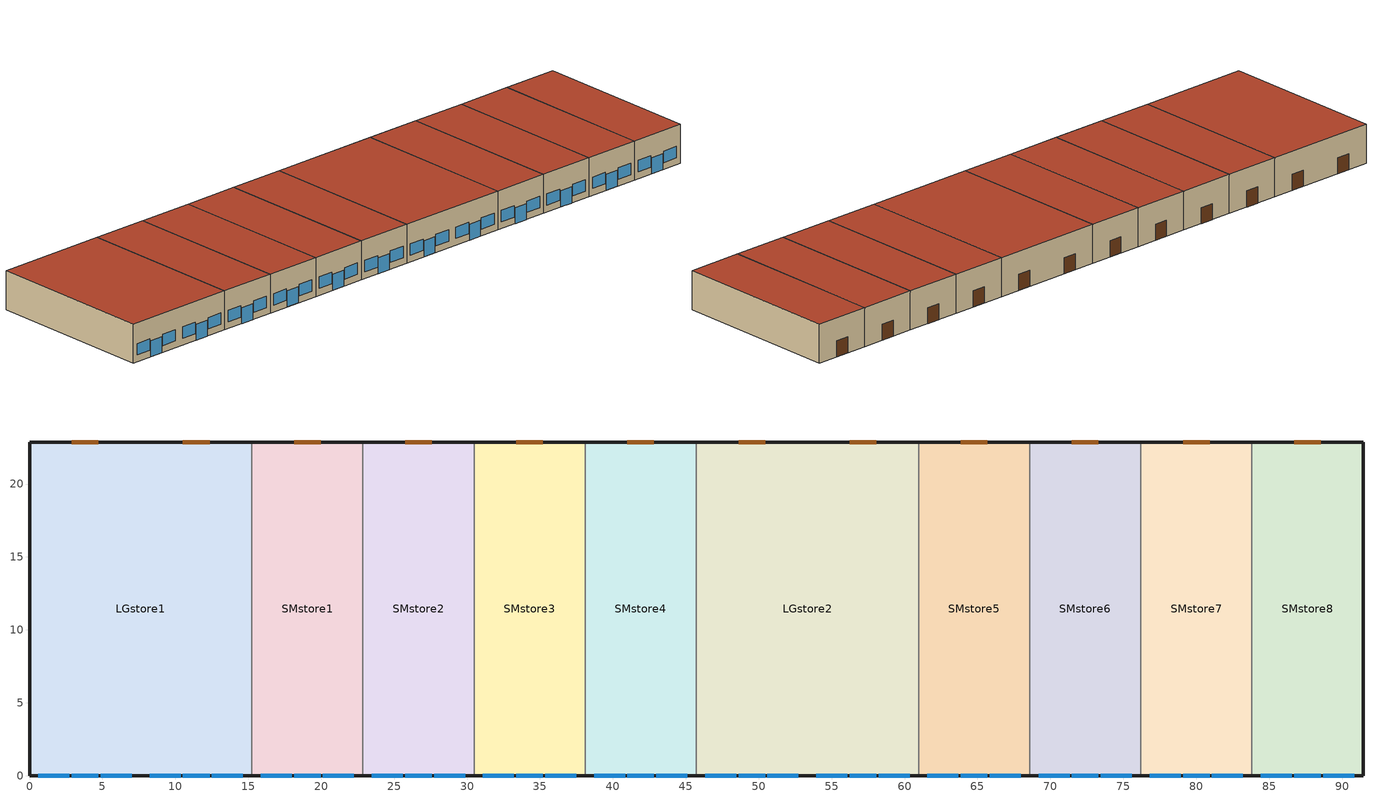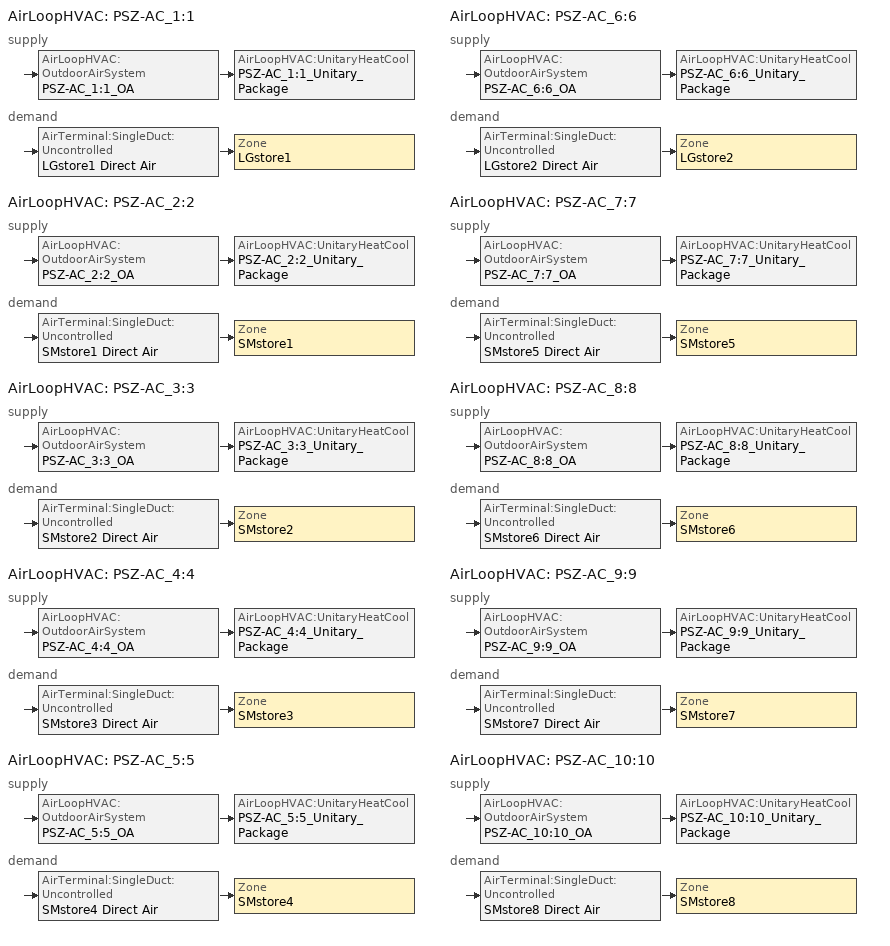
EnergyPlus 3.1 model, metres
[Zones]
LGstore1
 floor ground (ext-slab): 0,22.86 15.24,22.86 15.24,0 0,0 z0
 wall outside (ext-walls): 15.24,22.86 0,22.86 0,0 15.24,0 z0:5.18
 wall to SMstore1 (int-walls): 15.24,0 15.24,22.86 z0:5.18
 window (window_south): 0.61,0 2.74,0 / 4.88,0 7.01,0 / 8.23,0 10.36,0 / 12.5,0 14.63,0 z0.91:2.43; 2.9,0 4.73,0 / 10.52,0 12.35,0 z0:2.13
 door (door): 4.73,22.86 2.9,22.86 / 12.35,22.86 10.52,22.86 z0:2.13
 roof outside (roofs): 15.24,22.86 0,22.86 0,0 15.24,0 z5.18
SMstore1
 floor ground (ext-slab): 15.24,22.86 22.86,22.86 22.86,0 15.24,0 z0
 wall outside (ext-walls): 15.24,0 22.86,0 / 22.86,22.86 15.24,22.86 z0:5.18
 wall to SMstore2 (int-walls): 22.86,0 22.86,22.86 z0:5.18
 window (window_south): 15.85,0 17.98,0 / 20.12,0 22.25,0 z0.91:2.43; 18.14,0 19.97,0 z0:2.13
 door (door): 19.97,22.86 18.14,22.86 z0:2.13
 roof outside (roofs): 22.86,22.86 15.24,22.86 15.24,0 22.86,0 z5.18
SMstore2
 floor ground (ext-slab): 22.86,22.86 30.48,22.86 30.48,0 22.86,0 z0
 wall outside (ext-walls): 22.86,0 30.48,0 / 30.48,22.86 22.86,22.86 z0:5.18
 wall to SMstore3 (int-walls): 30.48,0 30.48,22.86 z0:5.18
 window (window_south): 23.47,0 25.6,0 / 27.74,0 29.87,0 z0.91:2.43; 25.76,0 27.58,0 z0:2.13
 door (door): 27.58,22.86 25.76,22.86 z0:2.13
 roof outside (roofs): 30.48,22.86 22.86,22.86 22.86,0 30.48,0 z5.18
SMstore3
 floor ground (ext-slab): 30.48,22.86 38.1,22.86 38.1,0 30.48,0 z0
 wall outside (ext-walls): 30.48,0 38.1,0 / 38.1,22.86 30.48,22.86 z0:5.18
 wall to SMstore4 (int-walls): 38.1,0 38.1,22.86 z0:5.18
 window (window_south): 31.09,0 33.22,0 / 35.36,0 37.49,0 z0.91:2.43; 33.38,0 35.2,0 z0:2.13
 door (door): 35.2,22.86 33.38,22.86 z0:2.13
 roof outside (roofs): 38.1,22.86 30.48,22.86 30.48,0 38.1,0 z5.18
SMstore4
 floor ground (ext-slab): 38.1,22.86 45.72,22.86 45.72,0 38.1,0 z0
 wall outside (ext-walls): 38.1,0 45.72,0 / 45.72,22.86 38.1,22.86 z0:5.18
 wall to LGstore2 (int-walls): 45.72,0 45.72,22.86 z0:5.18
 window (window_south): 38.71,0 40.84,0 / 42.98,0 45.11,0 z0.91:2.43; 41,0 42.82,0 z0:2.13
 door (door): 42.82,22.86 41,22.86 z0:2.13
 roof outside (roofs): 45.72,22.86 38.1,22.86 38.1,0 45.72,0 z5.18
LGstore2
 floor ground (ext-slab): 45.72,22.86 60.96,22.86 60.96,0 45.72,0 z0
 wall outside (ext-walls): 60.96,22.86 45.72,22.86 / 45.72,0 60.96,0 z0:5.18
 wall to SMstore5 (int-walls): 60.96,0 60.96,22.86 z0:5.18
 window (window_south): 46.33,0 48.46,0 / 50.6,0 52.73,0 / 53.95,0 56.08,0 / 58.22,0 60.35,0 z0.91:2.43; 48.62,0 50.44,0 / 56.24,0 58.06,0 z0:2.13
 door (door): 50.44,22.86 48.62,22.86 / 58.06,22.86 56.24,22.86 z0:2.13
 roof outside (roofs): 60.96,22.86 45.72,22.86 45.72,0 60.96,0 z5.18
SMstore5
 floor ground (ext-slab): 60.96,22.86 68.58,22.86 68.58,0 60.96,0 z0
 wall outside (ext-walls): 60.96,0 68.58,0 / 68.58,22.86 60.96,22.86 z0:5.18
 wall to SMstore6 (int-walls): 68.58,0 68.58,22.86 z0:5.18
 window (window_south): 61.57,0 63.7,0 / 65.84,0 67.97,0 z0.91:2.43; 63.86,0 65.68,0 z0:2.13
 door (door): 65.68,22.86 63.86,22.86 z0:2.13
 roof outside (roofs): 68.58,22.86 60.96,22.86 60.96,0 68.58,0 z5.18
SMstore6
 floor ground (ext-slab): 68.58,22.86 76.2,22.86 76.2,0 68.58,0 z0
 wall outside (ext-walls): 68.58,0 76.2,0 / 76.2,22.86 68.58,22.86 z0:5.18
 wall to SMstore7 (int-walls): 76.2,0 76.2,22.86 z0:5.18
 window (window_south): 69.19,0 71.32,0 / 73.46,0 75.59,0 z0.91:2.43; 71.48,0 73.3,0 z0:2.13
 door (door): 73.3,22.86 71.48,22.86 z0:2.13
 roof outside (roofs): 76.2,22.86 68.58,22.86 68.58,0 76.2,0 z5.18
SMstore7
 floor ground (ext-slab): 76.2,22.86 83.82,22.86 83.82,0 76.2,0 z0
 wall outside (ext-walls): 76.2,0 83.82,0 / 83.82,22.86 76.2,22.86 z0:5.18
 wall to SMstore8 (int-walls): 83.82,0 83.82,22.86 z0:5.18
 window (window_south): 76.81,0 78.94,0 / 81.08,0 83.21,0 z0.91:2.43; 79.1,0 80.92,0 z0:2.13
 door (door): 80.92,22.86 79.1,22.86 z0:2.13
 roof outside (roofs): 83.82,22.86 76.2,22.86 76.2,0 83.82,0 z5.18
SMstore8
 floor ground (ext-slab): 83.82,22.86 91.44,22.86 91.44,0 83.82,0 z0
 wall outside (ext-walls): 83.82,0 91.44,0 91.44,22.86 83.82,22.86 z0:5.18
 window (window_south): 84.43,0 86.56,0 / 88.7,0 90.83,0 z0.91:2.43; 86.72,0 88.54,0 z0:2.13
 door (door): 88.54,22.86 86.72,22.86 z0:2.13
 roof outside (roofs): 91.44,22.86 83.82,22.86 83.82,0 91.44,0 z5.18
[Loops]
AirLoopHVAC 'PSZ-AC_1:1'
 supply: AirLoopHVAC:OutdoorAirSystem 'PSZ-AC_1:1_OA' > AirLoopHVAC:UnitaryHeatCool 'PSZ-AC_1:1_Unitary_Package'
 demand: AirTerminal:SingleDuct:Uncontrolled 'LGstore1 Direct Air' > Zone 'LGstore1'
AirLoopHVAC 'PSZ-AC_2:2'
 supply: AirLoopHVAC:OutdoorAirSystem 'PSZ-AC_2:2_OA' > AirLoopHVAC:UnitaryHeatCool 'PSZ-AC_2:2_Unitary_Package'
 demand: AirTerminal:SingleDuct:Uncontrolled 'SMstore1 Direct Air' > Zone 'SMstore1'
AirLoopHVAC 'PSZ-AC_3:3'
 supply: AirLoopHVAC:OutdoorAirSystem 'PSZ-AC_3:3_OA' > AirLoopHVAC:UnitaryHeatCool 'PSZ-AC_3:3_Unitary_Package'
 demand: AirTerminal:SingleDuct:Uncontrolled 'SMstore2 Direct Air' > Zone 'SMstore2'
AirLoopHVAC 'PSZ-AC_4:4'
 supply: AirLoopHVAC:OutdoorAirSystem 'PSZ-AC_4:4_OA' > AirLoopHVAC:UnitaryHeatCool 'PSZ-AC_4:4_Unitary_Package'
 demand: AirTerminal:SingleDuct:Uncontrolled 'SMstore3 Direct Air' > Zone 'SMstore3'
AirLoopHVAC 'PSZ-AC_5:5'
 supply: AirLoopHVAC:OutdoorAirSystem 'PSZ-AC_5:5_OA' > AirLoopHVAC:UnitaryHeatCool 'PSZ-AC_5:5_Unitary_Package'
 demand: AirTerminal:SingleDuct:Uncontrolled 'SMstore4 Direct Air' > Zone 'SMstore4'
AirLoopHVAC 'PSZ-AC_6:6'
 supply: AirLoopHVAC:OutdoorAirSystem 'PSZ-AC_6:6_OA' > AirLoopHVAC:UnitaryHeatCool 'PSZ-AC_6:6_Unitary_Package'
 demand: AirTerminal:SingleDuct:Uncontrolled 'LGstore2 Direct Air' > Zone 'LGstore2'
AirLoopHVAC 'PSZ-AC_7:7'
 supply: AirLoopHVAC:OutdoorAirSystem 'PSZ-AC_7:7_OA' > AirLoopHVAC:UnitaryHeatCool 'PSZ-AC_7:7_Unitary_Package'
 demand: AirTerminal:SingleDuct:Uncontrolled 'SMstore5 Direct Air' > Zone 'SMstore5'
AirLoopHVAC 'PSZ-AC_8:8'
 supply: AirLoopHVAC:OutdoorAirSystem 'PSZ-AC_8:8_OA' > AirLoopHVAC:UnitaryHeatCool 'PSZ-AC_8:8_Unitary_Package'
 demand: AirTerminal:SingleDuct:Uncontrolled 'SMstore6 Direct Air' > Zone 'SMstore6'
AirLoopHVAC 'PSZ-AC_9:9'
 supply: AirLoopHVAC:OutdoorAirSystem 'PSZ-AC_9:9_OA' > AirLoopHVAC:UnitaryHeatCool 'PSZ-AC_9:9_Unitary_Package'
 demand: AirTerminal:SingleDuct:Uncontrolled 'SMstore7 Direct Air' > Zone 'SMstore7'
AirLoopHVAC 'PSZ-AC_10:10'
 supply: AirLoopHVAC:OutdoorAirSystem 'PSZ-AC_10:10_OA' > AirLoopHVAC:UnitaryHeatCool 'PSZ-AC_10:10_Unitary_Package'
 demand: AirTerminal:SingleDuct:Uncontrolled 'SMstore8 Direct Air' > Zone 'SMstore8'
[Building]
Benchmark Strip Mall New V 1.1_3.1: North Axis=0; Terrain=City; Loads Convergence Tolerance Value=0.04; Temperature Convergence Tolerance Value=0.2; Solar Distribution=FullInteriorAndExterior; Maximum Number of Warmup Days=25
[Site:Location]
USA CO-BOULDER: Latitude {deg}=40.02; Longitude {deg}=-105.25; Time Zone {hr}=-7; Elevation {m}=1634
[Site:GroundTemperature:BuildingSurface]
19.195, 19.191, 19.215, 19.25, 19.367, 20.429, 21.511, 21.776, 20.44, 19.538, 19.333, 19.237
[Site:WaterMainsTemperature]
Calculation Method=CORRELATION; Annual Average Outdoor Air Temperature {C}=9.84; Maximum Difference In Monthly Average Outdoor Air Temperatures {deltaC}=24.7
[SizingPeriod:DesignDay] Barometric Pressure {Pa}=83175; Rain {0-no,1-yes}=0; Snow on ground {0-no,1-yes}=0; Day of Month=21; Daylight Savings Time Indicator=0; Humidity Indicating Type=WetBulb
Name | Maximum Dry-Bulb Temperature {C} | Daily Temp Range {C} | Humidity Indicating Conditions at Maximum Dry-Bulb | Wind Speed {m/s} design conditions vs. traditional 6.71 m/s (15 mph) | Wind Direction {Degrees; N=0, S=180} | Clearness {0.0 to 1.1} | Month | Day Type | Wind Speed {m/s} design conditions vs. traditional 3.35 m/s (7mph)
BOULDER Ann Htg 99.6% Condns DB | -18.6 | 0 | -18.6 | 2.9 | 140 | 0 | 12 | WinterDesignDay
BOULDER Ann Clg .4% Condns DB=>MWB | 32.9 | 15.2 | 15.9 |  | 350 | 1 | 7 | SummerDesignDay | 5
BOULDER Ann Clg .4% Condns WB=>MDB | 27.4 | 15.2 | 18.6 |  | 350 | 1 | 7 | SummerDesignDay | 5
[WindowMaterial:Glazing] Optical Data Type=SpectralAverage; Thickness=0.003; Visible Transmittance at Normal Incidence=0.6216; Front Side Visible Reflectance at Normal Incidence=0.3284; Back Side Visible Reflectance at Normal Incidence=0.3284; Infrared Transmittance at Normal Incidence=0; Front Side Infrared Hemispherical Emissivity=0.9; Back Side Infrared Hemispherical Emissivity=0.9; Dirt Correction Factor for Solar and Visible Transmittance=1; Solar Diffusing=No
Name | Solar Transmittance at Normal Incidence | Front Side Solar Reflectance at Normal Incidence | Back Side Solar Reflectance at Normal Incidence | Conductivity
Theoretical Glass [67] | 0.4826 | 0.4674 | 0.4674 | 0.0199
Theoretical Glass [81] | 0.4818 | 0.4682 | 0.4682 | 0.0303
[Material]
Name | Roughness | Thickness | Conductivity | Density | Specific Heat | Thermal Absorptance | Solar Absorptance | Visible Absorptance | Thickness {m} | Conductivity {W/m-K} | Density {kg/m3} | Specific Heat {J/kg-K}
Roof Membrane | VeryRough | 0.0095 | 0.16 | 1121.29 | 1460 | 0.9 | 0.7 | 0.7
Roof Insulation | MediumRough | 0.125 | 0.049 | 265 | 836.8 | 0.9 | 0.7 | 0.7
Metal Decking | MediumSmooth | 0.0015 | 45.006 | 7680 | 418.4 | 0.9 | 0.7 | 0.3
GP01 1/2 GYPSUM | Smooth | 0.0127 | 0.16 | 800 | 1090 | 0.9 | 0.7 | 0.5
Wall Insulation [6] | MediumRough | 0.0678 | 0.045 | 265 | 836.8 | 0.9 | 0.7 | 0.7
1/2IN Gypsum; 1/2IN Gypsum Top; 1/2IN Gypsum Bottom | Smooth | 0.0127 | 0.16 | 784.9 | 830 | 0.9 | 0.92 | 0.92
MAT-CC05 4 HW CONCRETE | Rough | 0.1016 | 1.311 | 2240 | 836.8 | 0.9 | 0.7 | 0.7
Floor Insulation [2] | MediumRough | 0.0636 | 0.045 | 265 | 836.8 | 0.9 | 0.7 | 0.7
MAT-CC05 8 HW CONCRETE | Rough | 0.2032 | 1.311 | 2240 | 836.8 | 0.9 | 0.7 | 0.7
AtticFloor Insulation | MediumRough | 0.2379 | 0.049 | 265 | 836.8 | 0.9 | 0.7 | 0.7
METAL Door Medium 18Ga_1; METAL Door Medium 18Ga_2 | Smooth | 0.0013 | 45.3149 | 7833.03 | 502.08 | 0.8 | 0.5 | 0.5
Std Wood 6inch | MediumSmooth |  |  |  |  | 0.9 | 0.7 | 0.7 | 0.15 | 0.12 | 540 | 1210
Std AC02 | MediumSmooth |  |  |  |  | 0.9 | 0.7 | 0.2 | 0.0127 | 0.057 | 288 | 1339
Std MAT-CC05 4  MW CONCRETE | Rough |  |  |  |  | 0.9 | 0.7 | 0.2 | 0.1 | 0.858 | 1968 | 836.8
Std PW05 | MediumSmooth |  |  |  |  | 0.9 | 0.78 | 0.78 | 0.0191 | 0.115 | 545 | 1213
Std Steel_Brown_Regular | Smooth |  |  |  |  | 0.9 | 0.92 | 0.92 | 0.0015 | 44.9696 | 7689 | 418
[Material:NoMass]
Name | Roughness | Thermal Resistance {(m2-K)/W} | Thermal Absorptance | Solar Absorptance | Visible Absorptance | Thermal Resistance {m2-K/W}
MAT-SHEATH | Rough | 0.3626 | 0.9 | 0.7 | 0.7
CP02 CARPET PAD | VeryRough | 0.2165 | 0.9 | 0.7 | 0.8
AIR | Smooth | 0.2515 | 0.8 | 0.5 | 0.5
AIR [1] | Smooth | 0.1214 | 0.8 | 0.5 | 0.5
Std CP02 CARPET PAD | VeryRough |  | 0.9 | 0.7 | 0.8 | 0.21648
MAT-AIR-WALL | Rough |  | 0.9 | 0.7 |  | 0.207949
Std Opaque Door panel_con; Std Opaque Door panel_semi | MediumRough |  | 0.9 | 0.7 | 0.7 | 0.12327
Std Overhead Door Panel | MediumRough |  | 0.9 | 0.7 | 0.7 | 0.255345
[Construction]
InteriorFurnishings: Std Wood 6inch
INT-FLOOR-UNDERSIDE: Std CP02 CARPET PAD, Std MAT-CC05 4  MW CONCRETE
INT-FLOOR-SLAB: Std MAT-CC05 4  MW CONCRETE
DropCeiling: Std AC02
Sloped_Metal_Roof: Std Steel_Brown_Regular, Std PW05
Gable_Wall: Std PW05
AIR-WALL: MAT-AIR-WALL
Std Swinging Door_con: Std Opaque Door panel_con
Std Swinging Door_semi: Std Opaque Door panel_semi
Std Overhead Door: Std Overhead Door Panel
window_south; window_east; window_north; window_west: Theoretical Glass [67]
window_SkylightConst: Theoretical Glass [81]
roofs: Roof Membrane, Roof Insulation, Metal Decking
int-walls: GP01 1/2 GYPSUM, GP01 1/2 GYPSUM
ext-walls: MAT-SHEATH, Wall Insulation [6], 1/2IN Gypsum
ext-slab: MAT-CC05 4 HW CONCRETE
exposed-floor: Floor Insulation [2], MAT-CC05 8 HW CONCRETE, CP02 CARPET PAD
attic-floor: 1/2IN Gypsum Top, AtticFloor Insulation, 1/2IN Gypsum Bottom
door: METAL Door Medium 18Ga_1, AIR, METAL Door Medium 18Ga_2
non-swinging-door: METAL Door Medium 18Ga_1, AIR [1], METAL Door Medium 18Ga_2
[ComponentCost:LineItem]
Name | Line Item Type | Item | Cost per Area {$/m2} | Cost per Area | Cost per Each | Quantity | Cost per Unit of Output Capacity
Interior Furnishings | Construction | InteriorFurnishings | 1
Interior Floor | Construction | INT-FLOOR-UNDERSIDE | 15
Interior Floor Slab | Construction | INT-FLOOR-SLAB | 35
Drop Ceiling | Construction | DropCeiling | 10
Sloped Metal Roof | Construction | Sloped_Metal_Roof | 1
Gable Wall | Construction | Gable_Wall | 1
Air Wall | Construction | AIR-WALL | 1
Swinging Door Conditioned | Construction | Std Swinging Door_con | 1
Swinging Door Semi-conditioned | Construction | Std Swinging Door_semi | 1
Overhead Door | Construction | Std Overhead Door | 1
south:window_south | Construction | window_south |  | 209.729
east:window_east | Construction | window_east |  | 209.729
north:window_north | Construction | window_north |  | 209.729
west:window_west | Construction | window_west |  | 209.729
SkylightConst:window_SkylightConst | Construction | window_SkylightConst |  | 215.97
roofs:roofs | Construction | roofs |  | 34.3904
int-walls:int-walls | Construction | int-walls |  | 1
ext-walls:ext-walls | Construction | ext-walls |  | 40.2596
ext-slab:ext-slab | Construction | ext-slab |  | 24.86
exposed-floor:exposed-floor | Construction | exposed-floor |  | 34.6727
attic-floor:attic-floor | Construction | attic-floor |  | 15.0182
door:door | Construction | door |  | 1
non-swinging-door:non-swinging-door | Construction | non-swinging-door |  | 1
Infiltration:LGstore1 | General | LGstore1 |  |  | 1 | 0.1905
People:LGstore1 | General | LGstore1 |  |  | 1 | 56.2644
LIGHTING EQUIP:LGstore1 | Lights | LGstore1 |  |  |  |  | 1
ElectricEquipment:LGstore1:MiscPlug | General | LGstore1 |  |  | 1 | 1.4981
Infiltration:SMstore1 | General | SMstore1 |  |  | 1 | 0.0777
People:SMstore1 | General | SMstore1 |  |  | 1 | 28.1322
LIGHTING EQUIP:SMstore1 | Lights | SMstore1 |  |  |  |  | 1
ElectricEquipment:SMstore1:MiscPlug | General | SMstore1 |  |  | 1 | 0.749
Infiltration:SMstore2 | General | SMstore2 |  |  | 1 | 0.0777
People:SMstore2 | General | SMstore2 |  |  | 1 | 28.1322
LIGHTING EQUIP:SMstore2 | Lights | SMstore2 |  |  |  |  | 1
ElectricEquipment:SMstore2:MiscPlug | General | SMstore2 |  |  | 1 | 0.749
Infiltration:SMstore3 | General | SMstore3 |  |  | 1 | 0.0777
People:SMstore3 | General | SMstore3 |  |  | 1 | 28.1322
LIGHTING EQUIP:SMstore3 | Lights | SMstore3 |  |  |  |  | 1
ElectricEquipment:SMstore3:MiscPlug | General | SMstore3 |  |  | 1 | 0.749
Infiltration:SMstore4 | General | SMstore4 |  |  | 1 | 0.0777
People:SMstore4 | General | SMstore4 |  |  | 1 | 28.1322
LIGHTING EQUIP:SMstore4 | Lights | SMstore4 |  |  |  |  | 1
ElectricEquipment:SMstore4:MiscPlug | General | SMstore4 |  |  | 1 | 0.749
Infiltration:LGstore2 | General | LGstore2 |  |  | 1 | 0.1554
People:LGstore2 | General | LGstore2 |  |  | 1 | 56.2644
LIGHTING EQUIP:LGstore2 | Lights | LGstore2 |  |  |  |  | 1
ElectricEquipment:LGstore2:MiscPlug | General | LGstore2 |  |  | 1 | 1.4981
Infiltration:SMstore5 | General | SMstore5 |  |  | 1 | 0.0777
People:SMstore5 | General | SMstore5 |  |  | 1 | 28.1322
LIGHTING EQUIP:SMstore5 | Lights | SMstore5 |  |  |  |  | 1
ElectricEquipment:SMstore5:MiscPlug | General | SMstore5 |  |  | 1 | 0.749
Infiltration:SMstore6 | General | SMstore6 |  |  | 1 | 0.0777
People:SMstore6 | General | SMstore6 |  |  | 1 | 28.1322
LIGHTING EQUIP:SMstore6 | Lights | SMstore6 |  |  |  |  | 1
ElectricEquipment:SMstore6:MiscPlug | General | SMstore6 |  |  | 1 | 0.749
Infiltration:SMstore7 | General | SMstore7 |  |  | 1 | 0.0777
People:SMstore7 | General | SMstore7 |  |  | 1 | 28.1322
LIGHTING EQUIP:SMstore7 | Lights | SMstore7 |  |  |  |  | 1
ElectricEquipment:SMstore7:MiscPlug | General | SMstore7 |  |  | 1 | 0.749
Infiltration:SMstore8 | General | SMstore8 |  |  | 1 | 0.1128
People:SMstore8 | General | SMstore8 |  |  | 1 | 28.1322
LIGHTING EQUIP:SMstore8 | Lights | SMstore8 |  |  |  |  | 1
ElectricEquipment:SMstore8:MiscPlug | General | SMstore8 |  |  | 1 | 0.749
[Zone] Type=1; Multiplier=1; Ceiling Height=-9999; Part of Total Floor Area=Yes
Name | Volume
LGstore1; LGstore2 | 1805.2
SMstore1; SMstore2; SMstore3; SMstore4; SMstore5; SMstore6; SMstore7; SMstore8 | 902.6
[InternalMass] Construction=InteriorFurnishings
Name | Zone | Surface Area
LGstore1_InternalMass_1 | LGstore1 | 696.7728
SMstore1_InternalMass_1 | SMstore1 | 348.3864
SMstore2_InternalMass_1 | SMstore2 | 348.3864
SMstore3_InternalMass_1 | SMstore3 | 348.3864
SMstore4_InternalMass_1 | SMstore4 | 348.3864
LGstore2_InternalMass_1 | LGstore2 | 696.7728
SMstore5_InternalMass_1 | SMstore5 | 348.3864
SMstore6_InternalMass_1 | SMstore6 | 348.3864
SMstore7_InternalMass_1 | SMstore7 | 348.3864
SMstore8_InternalMass_1 | SMstore8 | 348.3864
[ZoneInfiltration:DesignFlowRate] Schedule=INFIL_HALF_ON_SCH; Design Volume Flow Rate Calculation Method=Flow/Zone; Constant Term Coefficient=1; Temperature Term Coefficient=0; Velocity Term Coefficient=0; Velocity Squared Term Coefficient=0
Name | Zone | Design Flow Rate {m3/s}
LGstore1_Infiltration | LGstore1 | 0.1905
SMstore1_Infiltration | SMstore1 | 0.0777
SMstore2_Infiltration | SMstore2 | 0.0777
SMstore3_Infiltration | SMstore3 | 0.0777
SMstore4_Infiltration | SMstore4 | 0.0777
LGstore2_Infiltration | LGstore2 | 0.1554
SMstore5_Infiltration | SMstore5 | 0.0777
SMstore6_Infiltration | SMstore6 | 0.0777
SMstore7_Infiltration | SMstore7 | 0.0777
SMstore8_Infiltration | SMstore8 | 0.1128
[People] Schedule=BLDG_OCC_SCH; Number of People Calculation Method=People; Fraction Radiant=0.3; User Specified Sensible Fraction=AUTOCALCULATE; Activity Level Schedule=ACTIVITY_SCH; Enable ASHRAE 55 Comfort Warnings=No; MRT Calculation=ZoneAveraged; Work Efficiency Schedule=WORK_EFF_SCH; Clothing Schedule=CLOTHING_SCH; Air Velocity Schedule=AIR_VELO_SCH; Thermal Comfort Report=FANGER
Name | Zone | Number of People
LGstore1 People | LGstore1 | 56.2644
SMstore1 People | SMstore1 | 28.1322
SMstore2 People | SMstore2 | 28.1322
SMstore3 People | SMstore3 | 28.1322
SMstore4 People | SMstore4 | 28.1322
LGstore2 People | LGstore2 | 56.2644
SMstore5 People | SMstore5 | 28.1322
SMstore6 People | SMstore6 | 28.1322
SMstore7 People | SMstore7 | 28.1322
SMstore8 People | SMstore8 | 28.1322
[Lights] Schedule=BLDG_LIGHT_SCH; Design Level Calculation Method=LightingLevel; Return Air Fraction=0; Fraction Radiant=0.7; Fraction Visible=0.2; Fraction Replaceable=1; Return Air Fraction is Calculated from Plenum Temperature=No
Name | Zone | Design Level {W}
LGstore1_Lights | LGstore1 | 8357.79
SMstore1_Lights | SMstore1 | 4178.89
SMstore2_Lights | SMstore2 | 3185.99
SMstore3_Lights | SMstore3 | 3185.99
SMstore4_Lights | SMstore4 | 3185.99
LGstore2_Lights | LGstore2 | 4797.28
SMstore5_Lights | SMstore5 | 2398.64
SMstore6_Lights | SMstore6 | 2398.64
SMstore7_Lights | SMstore7 | 2398.64
SMstore8_Lights | SMstore8 | 2398.64
[ElectricEquipment] Schedule=BLDG_EQUIP_SCH; Design Level Calculation Method=EquipmentLevel; Fraction Latent=0; Fraction Radiant=0.5; Fraction Lost=0
Name | Zone | Design Level {W}
LGstore1_MiscPlug_Equip | LGstore1 | 1498.06
SMstore1_MiscPlug_Equip | SMstore1 | 749.0308
SMstore2_MiscPlug_Equip | SMstore2 | 749.0308
SMstore3_MiscPlug_Equip | SMstore3 | 749.0308
SMstore4_MiscPlug_Equip | SMstore4 | 749.0308
LGstore2_MiscPlug_Equip | LGstore2 | 1498.06
SMstore5_MiscPlug_Equip | SMstore5 | 749.0308
SMstore6_MiscPlug_Equip | SMstore6 | 749.0308
SMstore7_MiscPlug_Equip | SMstore7 | 749.0308
SMstore8_MiscPlug_Equip | SMstore8 | 749.0308
[Sizing:Zone] Zone Cooling Design Supply Air Temperature {C}=14; Zone Heating Design Supply Air Temperature {C}=40; Zone Cooling Design Supply Air Humidity Ratio {kg-H20/kg-air}=0.0085; Zone Heating Design Supply Air Humidity Ratio {kg-H20/kg-air}=0.008; Outdoor Air Method=Flow/Zone; Outside Air Flow per Zone Floor Area {(m3/s)/m2}=0; Cooling Design Air Flow Method {Flow/Zone | DesignDay | DesignDayWithLimit}=DesignDayWithLimit; Cooling Minimum Air Flow=0; Cooling Minimum Air Flow Fraction=0; Heating Design Air Flow Method {Flow/Zone | DesignDay}=DesignDay; Heating Design Air Flow Rate=0
Name | Outside Air Flow per Zone {m3/s}
LGstore1; LGstore2 | 0.52258
SMstore1; SMstore2; SMstore3; SMstore4; SMstore5; SMstore6; SMstore7; SMstore8 | 0.26129
[ZoneControl:Thermostat] Control Type Schedule=Dual Zone Control Type Sched
Name | Zone | Control 1
LGstore1 Thermostat | LGstore1 | LGstore1 DualSPSched
SMstore1 Thermostat | SMstore1 | SMstore1 DualSPSched
SMstore2 Thermostat | SMstore2 | SMstore2 DualSPSched
SMstore3 Thermostat | SMstore3 | SMstore3 DualSPSched
SMstore4 Thermostat | SMstore4 | SMstore4 DualSPSched
LGstore2 Thermostat | LGstore2 | LGstore2 DualSPSched
SMstore5 Thermostat | SMstore5 | SMstore5 DualSPSched
SMstore6 Thermostat | SMstore6 | SMstore6 DualSPSched
SMstore7 Thermostat | SMstore7 | SMstore7 DualSPSched
SMstore8 Thermostat | SMstore8 | SMstore8 DualSPSched
[ThermostatSetpoint:DualSetpoint] Heating Setpoint Temperature Schedule=HTGSETP_SCH; Cooling Setpoint Temperature Schedule=CLGSETP_SCH
LGstore1 DualSPSched; SMstore1 DualSPSched; SMstore2 DualSPSched; SMstore3 DualSPSched; SMstore4 DualSPSched; LGstore2 DualSPSched; SMstore5 DualSPSched; SMstore6 DualSPSched; SMstore7 DualSPSched; SMstore8 DualSPSched
[Zone equipment]
LGstore1: LGstore1 Direct Air
SMstore1: SMstore1 Direct Air
SMstore2: SMstore2 Direct Air
SMstore3: SMstore3 Direct Air
SMstore4: SMstore4 Direct Air
LGstore2: LGstore2 Direct Air
SMstore5: SMstore5 Direct Air
SMstore6: SMstore6 Direct Air
SMstore7: SMstore7 Direct Air
SMstore8: SMstore8 Direct Air
[AirTerminal:SingleDuct:Uncontrolled] Availability Schedule=ALWAYS_ON; Maximum Air Flow Rate {m3/s}=AUTOSIZE
LGstore1 Direct Air; SMstore1 Direct Air; SMstore2 Direct Air; SMstore3 Direct Air; SMstore4 Direct Air; LGstore2 Direct Air; SMstore5 Direct Air; SMstore6 Direct Air; SMstore7 Direct Air; SMstore8 Direct Air
[SetpointManager:SingleZone:Reheat] Control Variable=Temperature; Minimum Supply Air Temperature C=10; Maximum Supply Air Temperature C=50
Name | Control Zone | Setpoint Node or NodeList
SupAirTemp MngrLGstore1 | LGstore1 | PSZ-AC_1:1 Supply Equipment Outlet Node
SupAirTemp MngrSMstore1 | SMstore1 | PSZ-AC_2:2 Supply Equipment Outlet Node
SupAirTemp MngrSMstore2 | SMstore2 | PSZ-AC_3:3 Supply Equipment Outlet Node
SupAirTemp MngrSMstore3 | SMstore3 | PSZ-AC_4:4 Supply Equipment Outlet Node
SupAirTemp MngrSMstore4 | SMstore4 | PSZ-AC_5:5 Supply Equipment Outlet Node
SupAirTemp MngrLGstore2 | LGstore2 | PSZ-AC_6:6 Supply Equipment Outlet Node
SupAirTemp MngrSMstore5 | SMstore5 | PSZ-AC_7:7 Supply Equipment Outlet Node
SupAirTemp MngrSMstore6 | SMstore6 | PSZ-AC_8:8 Supply Equipment Outlet Node
SupAirTemp MngrSMstore7 | SMstore7 | PSZ-AC_9:9 Supply Equipment Outlet Node
SupAirTemp MngrSMstore8 | SMstore8 | PSZ-AC_10:10 Supply Equipment Outlet Node
[AirLoopHVAC] Design Supply Air Flow Rate {m3/s}=AUTOSIZE
PSZ-AC_1:1; PSZ-AC_2:2; PSZ-AC_3:3; PSZ-AC_4:4; PSZ-AC_5:5; PSZ-AC_6:6; PSZ-AC_7:7; PSZ-AC_8:8; PSZ-AC_9:9; PSZ-AC_10:10
[Sizing:System] Type Of Load To Size On {Sensible}=Sensible; Design Outdoor Air Flow Rate {m3/s}=AUTOSIZE; Minimum System Air Flow Ratio=1; Preheat Design Temperature {C}=7; Preheat Design Humidity Ratio {kg-H2O/kg-air}=0.008; Precool Design Temperature {C}=12.8; Precool Design Humidity Ratio {kg-H2O/kg-air}=0.008; Central Cooling Design Supply Air Temperature {C}=12.8; Central Heating Design Supply Air Temperature {C}=40; Sizing Option {Coincident | NonCoincident}=NonCoincident; 100% Outdoor Air in Cooling {Yes | No}=No; 100% Outdoor Air in Heating {Yes | No}=No; Central Cooling Design Supply Air Humidity Ratio {kg-H2O/kg-air}=0.0085; Central Heating Design Supply Air Humidity Ratio {kg-H2O/kg-air}=0.008; Cooling Design Air Flow Method=DesignDay; Cooling Design Air Flow Rate {m3/s}=0; Heating Design Air Flow Method=DesignDay; Heating Design Air Flow Rate {m3/s}=0
PSZ-AC_1:1; PSZ-AC_2:2; PSZ-AC_3:3; PSZ-AC_4:4; PSZ-AC_5:5; PSZ-AC_6:6; PSZ-AC_7:7; PSZ-AC_8:8; PSZ-AC_9:9; PSZ-AC_10:10
[AvailabilityManager:NightCycle] Availability Schedule=ALWAYS_ON; Fan Schedule=HVACOperationSchd; Control Type {CycleOnAny | CycleOnControlZone | CycleOnAnyZoneFansOnly}=CycleOnAny; Thermostat Tolerance {delta C}=1; Cycling Run Time {s}=1800
PSZ-AC_1:1 Availability Manager; PSZ-AC_2:2 Availability Manager; PSZ-AC_3:3 Availability Manager; PSZ-AC_4:4 Availability Manager; PSZ-AC_5:5 Availability Manager; PSZ-AC_6:6 Availability Manager; PSZ-AC_7:7 Availability Manager; PSZ-AC_8:8 Availability Manager; PSZ-AC_9:9 Availability Manager; PSZ-AC_10:10 Availability Manager
[SetpointManager:MixedAir] Control Variable=Temperature
Name | Setpoint Node or NodeList
PSZ-AC_1:1_OAMixed Air Temp Manager | PSZ-AC_1:1_OA-PSZ-AC_1:1_Unitary_PackageNode
PSZ-AC_2:2_OAMixed Air Temp Manager | PSZ-AC_2:2_OA-PSZ-AC_2:2_Unitary_PackageNode
PSZ-AC_3:3_OAMixed Air Temp Manager | PSZ-AC_3:3_OA-PSZ-AC_3:3_Unitary_PackageNode
PSZ-AC_4:4_OAMixed Air Temp Manager | PSZ-AC_4:4_OA-PSZ-AC_4:4_Unitary_PackageNode
PSZ-AC_5:5_OAMixed Air Temp Manager | PSZ-AC_5:5_OA-PSZ-AC_5:5_Unitary_PackageNode
PSZ-AC_6:6_OAMixed Air Temp Manager | PSZ-AC_6:6_OA-PSZ-AC_6:6_Unitary_PackageNode
PSZ-AC_7:7_OAMixed Air Temp Manager | PSZ-AC_7:7_OA-PSZ-AC_7:7_Unitary_PackageNode
PSZ-AC_8:8_OAMixed Air Temp Manager | PSZ-AC_8:8_OA-PSZ-AC_8:8_Unitary_PackageNode
PSZ-AC_9:9_OAMixed Air Temp Manager | PSZ-AC_9:9_OA-PSZ-AC_9:9_Unitary_PackageNode
PSZ-AC_10:10_OAMixed Air Temp Manager | PSZ-AC_10:10_OA-PSZ-AC_10:10_Unitary_PackageNode
[Controller:OutdoorAir] Minimum Outdoor Air Flow Rate {m3/s}=AUTOSIZE; Maximum Outdoor Air Flow Rate {m3/s}=AUTOSIZE; Economizer Control Action Type=ModulateFlow; Economizer Maximum Limit Dry-Bulb Temperature {C}=28; Economizer Maximum Limit Enthalpy {J/kg}=64000; Economizer Minimum Limit Dry-Bulb Temperature {C}=0; Lockout Type=NoLockout; Minimum Limit Type=FixedMinimum; Minimum Outdoor Air Schedule=MinOA_Sched
Name | Economizer Control Type
PSZ-AC_1:1_OA_Controller; PSZ-AC_6:6_OA_Controller | DifferentialDryBulb
PSZ-AC_2:2_OA_Controller; PSZ-AC_3:3_OA_Controller; PSZ-AC_4:4_OA_Controller; PSZ-AC_5:5_OA_Controller; PSZ-AC_7:7_OA_Controller; PSZ-AC_8:8_OA_Controller; PSZ-AC_9:9_OA_Controller; PSZ-AC_10:10_OA_Controller | NoEconomizer
[AirLoopHVAC:UnitaryHeatCool] Availability Schedule=ALWAYS_ON; Maximum Supply Air Temperature=AUTOSIZE; Supply Air Flow Rate During Cooling Operation=AUTOSIZE; Supply Air Flow Rate During Heating Operation=AUTOSIZE; Supply Air Flow Rate When No Cooling or Heating is Needed=AUTOSIZE; Fraction of Supply Air Flow That Goes Through the Controlling Zone=AUTOSIZE; Fan Placement=BlowThrough; Dehumidification Control Type=None
Name | Controlling Zone or Thermostat Location | Supply Fan | Heating Coil | Cooling Coil
PSZ-AC_1:1_Unitary_Package | LGstore1 | PSZ-AC_1:1_Unitary_Package_fan | PSZ-AC_1:1_Unitary_Package_HeatCoil | PSZ-AC_1:1_Unitary_Package_CoolCoil
PSZ-AC_2:2_Unitary_Package | SMstore1 | PSZ-AC_2:2_Unitary_Package_fan | PSZ-AC_2:2_Unitary_Package_HeatCoil | PSZ-AC_2:2_Unitary_Package_CoolCoil
PSZ-AC_3:3_Unitary_Package | SMstore2 | PSZ-AC_3:3_Unitary_Package_fan | PSZ-AC_3:3_Unitary_Package_HeatCoil | PSZ-AC_3:3_Unitary_Package_CoolCoil
PSZ-AC_4:4_Unitary_Package | SMstore3 | PSZ-AC_4:4_Unitary_Package_fan | PSZ-AC_4:4_Unitary_Package_HeatCoil | PSZ-AC_4:4_Unitary_Package_CoolCoil
PSZ-AC_5:5_Unitary_Package | SMstore4 | PSZ-AC_5:5_Unitary_Package_fan | PSZ-AC_5:5_Unitary_Package_HeatCoil | PSZ-AC_5:5_Unitary_Package_CoolCoil
PSZ-AC_6:6_Unitary_Package | LGstore2 | PSZ-AC_6:6_Unitary_Package_fan | PSZ-AC_6:6_Unitary_Package_HeatCoil | PSZ-AC_6:6_Unitary_Package_CoolCoil
PSZ-AC_7:7_Unitary_Package | SMstore5 | PSZ-AC_7:7_Unitary_Package_fan | PSZ-AC_7:7_Unitary_Package_HeatCoil | PSZ-AC_7:7_Unitary_Package_CoolCoil
PSZ-AC_8:8_Unitary_Package | SMstore6 | PSZ-AC_8:8_Unitary_Package_fan | PSZ-AC_8:8_Unitary_Package_HeatCoil | PSZ-AC_8:8_Unitary_Package_CoolCoil
PSZ-AC_9:9_Unitary_Package | SMstore7 | PSZ-AC_9:9_Unitary_Package_fan | PSZ-AC_9:9_Unitary_Package_HeatCoil | PSZ-AC_9:9_Unitary_Package_CoolCoil
PSZ-AC_10:10_Unitary_Package | SMstore8 | PSZ-AC_10:10_Unitary_Package_fan | PSZ-AC_10:10_Unitary_Package_HeatCoil | PSZ-AC_10:10_Unitary_Package_CoolCoil
[Fan:OnOff] Availability Schedule=HVACOperationSchd; Pressure Rise=622; Maximum Flow Rate=AUTOSIZE; Motor in Airstream Fraction=1
Name | Fan Efficiency | Motor Efficiency
PSZ-AC_1:1_Unitary_Package_fan | 0.56875 | 0.875
PSZ-AC_2:2_Unitary_Package_fan; PSZ-AC_6:6_Unitary_Package_fan; PSZ-AC_10:10_Unitary_Package_fan | 0.546 | 0.84
PSZ-AC_3:3_Unitary_Package_fan; PSZ-AC_4:4_Unitary_Package_fan; PSZ-AC_5:5_Unitary_Package_fan; PSZ-AC_7:7_Unitary_Package_fan; PSZ-AC_8:8_Unitary_Package_fan; PSZ-AC_9:9_Unitary_Package_fan | 0.53625 | 0.825
[Coil:Heating:Gas] Availability Schedule=ALWAYS_ON; Gas Burner Efficiency=0.8; Nominal Capacity=AUTOSIZE
PSZ-AC_1:1_Unitary_Package_HeatCoil; PSZ-AC_2:2_Unitary_Package_HeatCoil; PSZ-AC_3:3_Unitary_Package_HeatCoil; PSZ-AC_4:4_Unitary_Package_HeatCoil; PSZ-AC_5:5_Unitary_Package_HeatCoil; PSZ-AC_6:6_Unitary_Package_HeatCoil; PSZ-AC_7:7_Unitary_Package_HeatCoil; PSZ-AC_8:8_Unitary_Package_HeatCoil; PSZ-AC_9:9_Unitary_Package_HeatCoil; PSZ-AC_10:10_Unitary_Package_HeatCoil
[Coil:Cooling:DX:SingleSpeed] Availability Schedule=ALWAYS_ON; Rated Total Cooling Capacity {W}=AUTOSIZE; Rated Sensible Heat Ratio=AUTOSIZE; Rated Air Flow Rate=AUTOSIZE; Supply Air Fan Operating Mode=CyclingFanAndCompressor
Name | Rated COP | Total Cooling Capacity Function of Temperature Curve | Total Cooling Capacity Function of Flow Fraction Curve | Energy Input Ratio Function of Temperature Curve | Energy Input Ratio Function of Flow Fraction Curve | Part Load Fraction Correlation Curve
PSZ-AC_1:1_Unitary_Package_CoolCoil | 3.7441 | PSZ-AC_1:1_Unitary_PackagecoolCapFT | PSZ-AC_1:1_Unitary_PackagecoolFFF | PSZ-AC_1:1_Unitary_PackagecoolEIRFT | PSZ-AC_1:1_Unitary_PackagecoolEIRFFF | PSZ-AC_1:1_Unitary_PackagecoolPLR
PSZ-AC_2:2_Unitary_Package_CoolCoil | 4.04049 | PSZ-AC_2:2_Unitary_PackagecoolCapFT | PSZ-AC_2:2_Unitary_PackagecoolFFF | PSZ-AC_2:2_Unitary_PackagecoolEIRFT | PSZ-AC_2:2_Unitary_PackagecoolEIRFFF | PSZ-AC_2:2_Unitary_PackagecoolPLR
PSZ-AC_3:3_Unitary_Package_CoolCoil | 4.05481 | PSZ-AC_3:3_Unitary_PackagecoolCapFT | PSZ-AC_3:3_Unitary_PackagecoolFFF | PSZ-AC_3:3_Unitary_PackagecoolEIRFT | PSZ-AC_3:3_Unitary_PackagecoolEIRFFF | PSZ-AC_3:3_Unitary_PackagecoolPLR
PSZ-AC_4:4_Unitary_Package_CoolCoil | 4.05078 | PSZ-AC_4:4_Unitary_PackagecoolCapFT | PSZ-AC_4:4_Unitary_PackagecoolFFF | PSZ-AC_4:4_Unitary_PackagecoolEIRFT | PSZ-AC_4:4_Unitary_PackagecoolEIRFFF | PSZ-AC_4:4_Unitary_PackagecoolPLR
PSZ-AC_5:5_Unitary_Package_CoolCoil | 4.05887 | PSZ-AC_5:5_Unitary_PackagecoolCapFT | PSZ-AC_5:5_Unitary_PackagecoolFFF | PSZ-AC_5:5_Unitary_PackagecoolEIRFT | PSZ-AC_5:5_Unitary_PackagecoolEIRFFF | PSZ-AC_5:5_Unitary_PackagecoolPLR
PSZ-AC_6:6_Unitary_Package_CoolCoil | 3.79336 | PSZ-AC_6:6_Unitary_PackagecoolCapFT | PSZ-AC_6:6_Unitary_PackagecoolFFF | PSZ-AC_6:6_Unitary_PackagecoolEIRFT | PSZ-AC_6:6_Unitary_PackagecoolEIRFFF | PSZ-AC_6:6_Unitary_PackagecoolPLR
PSZ-AC_7:7_Unitary_Package_CoolCoil | 4.06056 | PSZ-AC_7:7_Unitary_PackagecoolCapFT | PSZ-AC_7:7_Unitary_PackagecoolFFF | PSZ-AC_7:7_Unitary_PackagecoolEIRFT | PSZ-AC_7:7_Unitary_PackagecoolEIRFFF | PSZ-AC_7:7_Unitary_PackagecoolPLR
PSZ-AC_8:8_Unitary_Package_CoolCoil | 4.06636 | PSZ-AC_8:8_Unitary_PackagecoolCapFT | PSZ-AC_8:8_Unitary_PackagecoolFFF | PSZ-AC_8:8_Unitary_PackagecoolEIRFT | PSZ-AC_8:8_Unitary_PackagecoolEIRFFF | PSZ-AC_8:8_Unitary_PackagecoolPLR
PSZ-AC_9:9_Unitary_Package_CoolCoil | 4.0599 | PSZ-AC_9:9_Unitary_PackagecoolCapFT | PSZ-AC_9:9_Unitary_PackagecoolFFF | PSZ-AC_9:9_Unitary_PackagecoolEIRFT | PSZ-AC_9:9_Unitary_PackagecoolEIRFFF | PSZ-AC_9:9_Unitary_PackagecoolPLR
PSZ-AC_10:10_Unitary_Package_CoolCoil | 4.0408 | PSZ-AC_10:10_Unitary_PackagecoolCapFT | PSZ-AC_10:10_Unitary_PackagecoolFFF | PSZ-AC_10:10_Unitary_PackagecoolEIRFT | PSZ-AC_10:10_Unitary_PackagecoolEIRFFF | PSZ-AC_10:10_Unitary_PackagecoolPLR
[Exterior:Lights]
Exterior Facade Lighting: Schedule=ALWAYS_ON; Design Level=3749.95; Control Option=AstronomicalClock
[UtilityCost:Tariff]
Name | Output Meter | Conversion Factor Choice | Demand Window Length | Monthly Charge or Variable | Group
PubServColorado_SG_SecondaryGeneral | Electricity:Facility | kWh | HalfHour | 15.3 | Comm Elect
PubServColorado_C_CommercialService | Electricity:Facility | kWh | HalfHour | 6.6 | Comm Elect
CO_EIAMonthlyRateGas | Gas:Facility | MCF |  | 0 | Comm Gas
[UtilityCost:Charge:Simple] Season=Annual
Name | Charge Variable | Tariff | Source Variable | Category Variable | Cost per Unit Value or Variable
 | AnnualEnergyCharge | PubServColorado_SG_SecondaryGeneral | totalEnergy | EnergyCharges | 0.0165
 | AnnualIncentiveCostCharge | PubServColorado_SG_SecondaryGeneral | totalEnergy | EnergyCharges | 0.0021
 | AnnualEnergyCostCharge | PubServColorado_SG_SecondaryGeneral | totalEnergy | EnergyCharges | 0.0083
 | AnnualEnergyCostCharge | PubServColorado_SG_SecondaryGeneral | totalDemand | EnergyCharges | 12.55
 | taxoffourPtNinePercent | PubServColorado_SG_SecondaryGeneral | SubTotal | Taxes | 0.049
 | AnnualEnergyCharge | PubServColorado_C_CommercialService | totalEnergy | EnergyCharges | 0.0602
 | AnnualIncentiveCharge | PubServColorado_C_CommercialService | totalEnergy | EnergyCharges | 0.0021
 | AnnualEnergyCostCharge | PubServColorado_C_CommercialService | totalEnergy | EnergyCharges | 0.0082
 | taxoffourPtNinePercent | PubServColorado_C_CommercialService | SubTotal | Taxes | 0.049
 | MonthlyRateGasCharge | CO_EIAMonthlyRateGas | totalEnergy | EnergyCharges | CO_MonthlyGasRates
 | TaxoffourPtNinePercent | CO_EIAMonthlyRateGas | SubTotal | Taxes | 0.049
[UtilityCost:Qualify] Variable=TotalDemand; Threshold Value or Variable=25; Season=Annual; Threshold Test=Count
Name | Tariff | Qualify Type | Number of Months
MinDemand25kw | PubServColorado_SG_SecondaryGeneral | Minimum | 12
MaxDemand25kw | PubServColorado_C_CommercialService | Maximum | 1
[UtilityCost:Variable]
CO_MonthlyGasRates: Tariff=CO_EIAMonthlyRateGas; January Value=6.88; February Value=6.66; March Value=7.3; April Value=7.15; May Value=7.42; June Value=7.85; July Value=8.05; August Value=7.99; September Value=7.58; October Value=7.28; November Value=6.92; December Value=6.68
[Schedule:Compact]
BLDG_LIGHT_SCH: Through: 12/31, For: Weekdays, Until: 07:00, 0.05, Until: 08:00, 0.2, Until: 09:00, 0.5, Until: 18:00, 0.9, Until: 20:00, 0.6, Until: 21:00, 0.5, Until: 22:00, 0.2, Until: 24:00, 0.05, For: Saturday, Until: 07:00, 0.05, Until: 08:00, 0.1, Until: 09:00, 0.3, Until: 10:00, 0.6, Until: 18:00, 0.9, Until: 19:00, 0.5, Until: 21:00, 0.3, Until: 22:00, 0.1, Until: 24:00, 0.05, For: SummerDesignDay, Until: 24:00, 1, For: WinterDesignDay, Until: 24:00, 0, For: Sunday Holidays AllOtherDays, Until: 08:00, 0.05, Until: 10:00, 0.1, Until: 12:00, 0.4, Until: 17:00, 0.6, Until: 18:00, 0.4, Until: 19:00, 0.2, Until: 24:00, 0.05
BLDG_OCC_SCH: Through: 12/31, For: Weekdays, Until: 07:00, 0, Until: 08:00, 0.1, Until: 09:00, 0.2, Until: 11:00, 0.5, Until: 15:00, 0.7, Until: 16:00, 0.8, Until: 17:00, 0.7, Until: 19:00, 0.5, Until: 21:00, 0.3, Until: 24:00, 0, For: SummerDesignDay, Until: 24:00, 1, For: Saturday, Until: 07:00, 0, Until: 08:00, 0.1, Until: 09:00, 0.2, Until: 10:00, 0.5, Until: 11:00, 0.6, Until: 17:00, 0.8, Until: 18:00, 0.6, Until: 21:00, 0.2, Until: 22:00, 0.1, Until: 24:00, 0, For: WinterDesignDay, Until: 24:00, 0, For: Sunday Holidays AllOtherDays, Until: 09:00, 0, Until: 10:00, 0.1, Until: 12:00, 0.2, Until: 17:00, 0.4, Until: 18:00, 0.2, Until: 19:00, 0.1, Until: 24:00, 0
BLDG_EQUIP_SCH: Through: 12/31, For: Weekdays, Until: 07:00, 0.2, Until: 08:00, 0.4, Until: 09:00, 0.7, Until: 18:00, 0.9, Until: 20:00, 0.8, Until: 21:00, 0.7, Until: 22:00, 0.4, Until: 24:00, 0.2, For: Saturday, Until: 07:00, 0.15, Until: 08:00, 0.3, Until: 09:00, 0.5, Until: 10:00, 0.8, Until: 18:00, 0.9, Until: 19:00, 0.7, Until: 21:00, 0.5, Until: 22:00, 0.3, Until: 24:00, 0.15, For: SummerDesignDay, Until: 24:00, 1, For: WinterDesignDay, Until: 24:00, 0, For: Sunday Holidays AllOtherDays, Until: 08:00, 0.15, Until: 10:00, 0.3, Until: 12:00, 0.6, Until: 17:00, 0.8, Until: 18:00, 0.6, Until: 19:00, 0.4, Until: 24:00, 0.15
INFIL_HALF_ON_SCH: Through: 12/31, For: Weekdays SummerDesignDay, Until: 06:00, 1, Until: 21:00, 0.5, Until: 24:00, 1, For: Saturday, Until: 06:00, 1, Until: 22:00, 0.5, Until: 24:00, 1, For: WinterDesignDay, Until: 24:00, 1, For: Sunday Holidays AllOtherDays, Until: 08:00, 1, Until: 17:00, 0.5, Until: 24:00, 1
ALWAYS_ON; MinOA_Sched: Through: 12/31, For: AllDays, Until: 24:00, 1
HVACOperationSchd: Through: 12/31, For: Weekdays SummerDesignDay, Until: 06:00, 0, Until: 21:00, 1, Until: 24:00, 0, For: Saturday WinterDesignDay, Until: 06:00, 0, Until: 22:00, 1, Until: 24:00, 0, For: Sunday Holidays AllOtherDays, Until: 08:00, 0, Until: 19:00, 1, Until: 24:00, 0
HTGSETP_SCH: Through: 12/31, For: Weekdays, Until: 06:00, 15.6, Until: 21:00, 21, Until: 24:00, 15.6, For SummerDesignDay, Until: 24:00, 15.6, For WinterDesignDay, Until: 24:00, 21, For: Saturday, Until: 06:00, 15.6, Until: 22:00, 21, Until: 24:00, 15.6, For: Sunday Holidays AllOtherDays, Until:  8:00, 15.6, Until: 19:00, 21, Until: 24:00, 15.6
CLGSETP_SCH: Through: 12/31, For: Weekdays SummerDesignDay, Until: 06:00, 30, Until: 21:00, 24, Until: 24:00, 30, For: Saturday, Until: 06:00, 30, Until: 22:00, 24, Until: 24:00, 30, For WinterDesignDay, Until: 24:00, 30, For: Sunday Holidays AllOtherDays, Until: 8:00, 30, Until: 19:00, 24, Until: 24:00, 30
Dual Zone Control Type Sched: Through: 12/31, For: AllDays, Until: 24:00, 4
ACTIVITY_SCH: Through: 12/31, For: AllDays, Until: 24:00, 120
WORK_EFF_SCH: Through: 12/31, For: AllDays, Until: 24:00, 0
AIR_VELO_SCH: Through: 12/31, For: AllDays, Until: 24:00, 0.2
CLOTHING_SCH: Through: 04/30, For: AllDays, Until: 24:00, 1, Through: 09/30, For: AllDays, Until: 24:00, 0.5, Through: 12/31, For: AllDays, Until: 24:00, 1
[Curve:Biquadratic] Minimum Value of x=12.77778; Maximum Value of x=23.88889; Minimum Value of y=21.11111; Maximum Value of y=46.11111
Name | Coefficient1 Constant | Coefficient2 x | Coefficient3 x**2 | Coefficient4 y | Coefficient5 y**2 | Coefficient6 x*y
PSZ-AC_1:1_Unitary_PackagecoolCapFT; PSZ-AC_2:2_Unitary_PackagecoolCapFT; PSZ-AC_3:3_Unitary_PackagecoolCapFT; PSZ-AC_4:4_Unitary_PackagecoolCapFT; PSZ-AC_5:5_Unitary_PackagecoolCapFT; PSZ-AC_6:6_Unitary_PackagecoolCapFT; PSZ-AC_7:7_Unitary_PackagecoolCapFT; PSZ-AC_8:8_Unitary_PackagecoolCapFT; PSZ-AC_9:9_Unitary_PackagecoolCapFT; PSZ-AC_10:10_Unitary_PackagecoolCapFT | 0.766956 | 0.0107756 | -4.14703e-05 | 0.00134961 | -0.000261144 | 0.000457488
PSZ-AC_1:1_Unitary_PackagecoolEIRFT; PSZ-AC_2:2_Unitary_PackagecoolEIRFT; PSZ-AC_3:3_Unitary_PackagecoolEIRFT; PSZ-AC_4:4_Unitary_PackagecoolEIRFT; PSZ-AC_5:5_Unitary_PackagecoolEIRFT; PSZ-AC_6:6_Unitary_PackagecoolEIRFT; PSZ-AC_7:7_Unitary_PackagecoolEIRFT; PSZ-AC_8:8_Unitary_PackagecoolEIRFT; PSZ-AC_9:9_Unitary_PackagecoolEIRFT; PSZ-AC_10:10_Unitary_PackagecoolEIRFT | 0.297145 | 0.0430933 | -0.000748766 | 0.00597727 | 0.000482112 | -0.000956448
[Curve:Quadratic]
Name | Coefficient1 Constant | Coefficient2 x | Coefficient3 x**2 | Minimum Value of x | Maximum Value of x
PSZ-AC_1:1_Unitary_PackagecoolFFF; PSZ-AC_2:2_Unitary_PackagecoolFFF; PSZ-AC_3:3_Unitary_PackagecoolFFF; PSZ-AC_4:4_Unitary_PackagecoolFFF; PSZ-AC_5:5_Unitary_PackagecoolFFF; PSZ-AC_6:6_Unitary_PackagecoolFFF; PSZ-AC_7:7_Unitary_PackagecoolFFF; PSZ-AC_8:8_Unitary_PackagecoolFFF; PSZ-AC_9:9_Unitary_PackagecoolFFF; PSZ-AC_10:10_Unitary_PackagecoolFFF | 0.8 | 0.2 | 0 | 0.5 | 1.5
PSZ-AC_1:1_Unitary_PackagecoolEIRFFF; PSZ-AC_2:2_Unitary_PackagecoolEIRFFF; PSZ-AC_3:3_Unitary_PackagecoolEIRFFF; PSZ-AC_4:4_Unitary_PackagecoolEIRFFF; PSZ-AC_5:5_Unitary_PackagecoolEIRFFF; PSZ-AC_6:6_Unitary_PackagecoolEIRFFF; PSZ-AC_7:7_Unitary_PackagecoolEIRFFF; PSZ-AC_8:8_Unitary_PackagecoolEIRFFF; PSZ-AC_9:9_Unitary_PackagecoolEIRFFF; PSZ-AC_10:10_Unitary_PackagecoolEIRFFF | 1.156 | -0.1816 | 0.0256 | 0.5 | 1.5
PSZ-AC_1:1_Unitary_PackagecoolPLR; PSZ-AC_2:2_Unitary_PackagecoolPLR; PSZ-AC_3:3_Unitary_PackagecoolPLR; PSZ-AC_4:4_Unitary_PackagecoolPLR; PSZ-AC_5:5_Unitary_PackagecoolPLR; PSZ-AC_6:6_Unitary_PackagecoolPLR; PSZ-AC_7:7_Unitary_PackagecoolPLR; PSZ-AC_8:8_Unitary_PackagecoolPLR; PSZ-AC_9:9_Unitary_PackagecoolPLR; PSZ-AC_10:10_Unitary_PackagecoolPLR | 0.75 | 0.25 | 0 | 0 | 1
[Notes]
DOE Commercial Building Benchmark
Strip Mall, new construction
ASHRAE Standards 90.1-2004 and 62-1999
Description:  Single story, 10 single-zone stores, double size on end and middle.
Form:         Area = 2090 m2 (21,500 ft2);  single size store 174 m2 (1,875 ft2)
Number of Stories = 1; Shape = rectangle
Envelope:     Envelope thermal properties vary with climate according to ASHRAE Standard 90.1-2004.
Opaque constructions: steel frame walls; built up flat roof; slab-on-grade floor
Windows: window-to-wall ratio = 26.24%, south wall only
Infiltration = 0.4 cfm/ft2 above grade wall area at 0.3 in wc (75 Pa) adjusted to 0.016 in wc (4 Pa).
50% of full value when ventilation system on.
HVAC:         PSZ-AC, gas furnace
Economizer per 90.1-2004
Int. gains:   W/m2 (W/ft2)            lights          elec plug     gas plug
High LPD (2 stores):    23.99 (2.23)    4.3 (0.4)     0
Med LPD (3 stores):     18.29 (1.70)    4.3 (0.4)     0
Low LPD (5 stores):     13.77 (1.28)    4.3 (0.4)     0
Detached Shading:               None
Daylight:                       None
Natural Ventilation:            None
Zonal Equipment:                None
Air Primary Loops:              PSZ-AC
Plant Loops:                    None
System Equipment Autosize:      Yes
Purchased Cooling:              None
Purchased Heating:              None
Coils:                          Coil:Cooling:DX:SingleSpeed; Coil:Heating:Gas
Pumps:                          None
Boilers:                        None
Chillers:                       None
Reference citation for the Commercial Building Benchmarks:
Deru, M.; Griffith, B.; Long, N.; Benne, K.; Torcellini, P; Halverson, M.;
Winiarski,  D.; Liu, B.; Crawley, D. (2008). DOE Commercial Building Resarch
Benchmarks for Commercial Buildings. Washington, DC: U.S. Department of Energy,
Energy Efficiency and Renewable Energy, Office of Building Technologies.
Start SimMetaData
WeatherFileName=USA_CO_Boulder_TMY2.epw
RoofConstruction=Insulation Entirely Above Deck
ExtWallConstruction=Steel-Framed
End SimMetaData
US National Holidays
